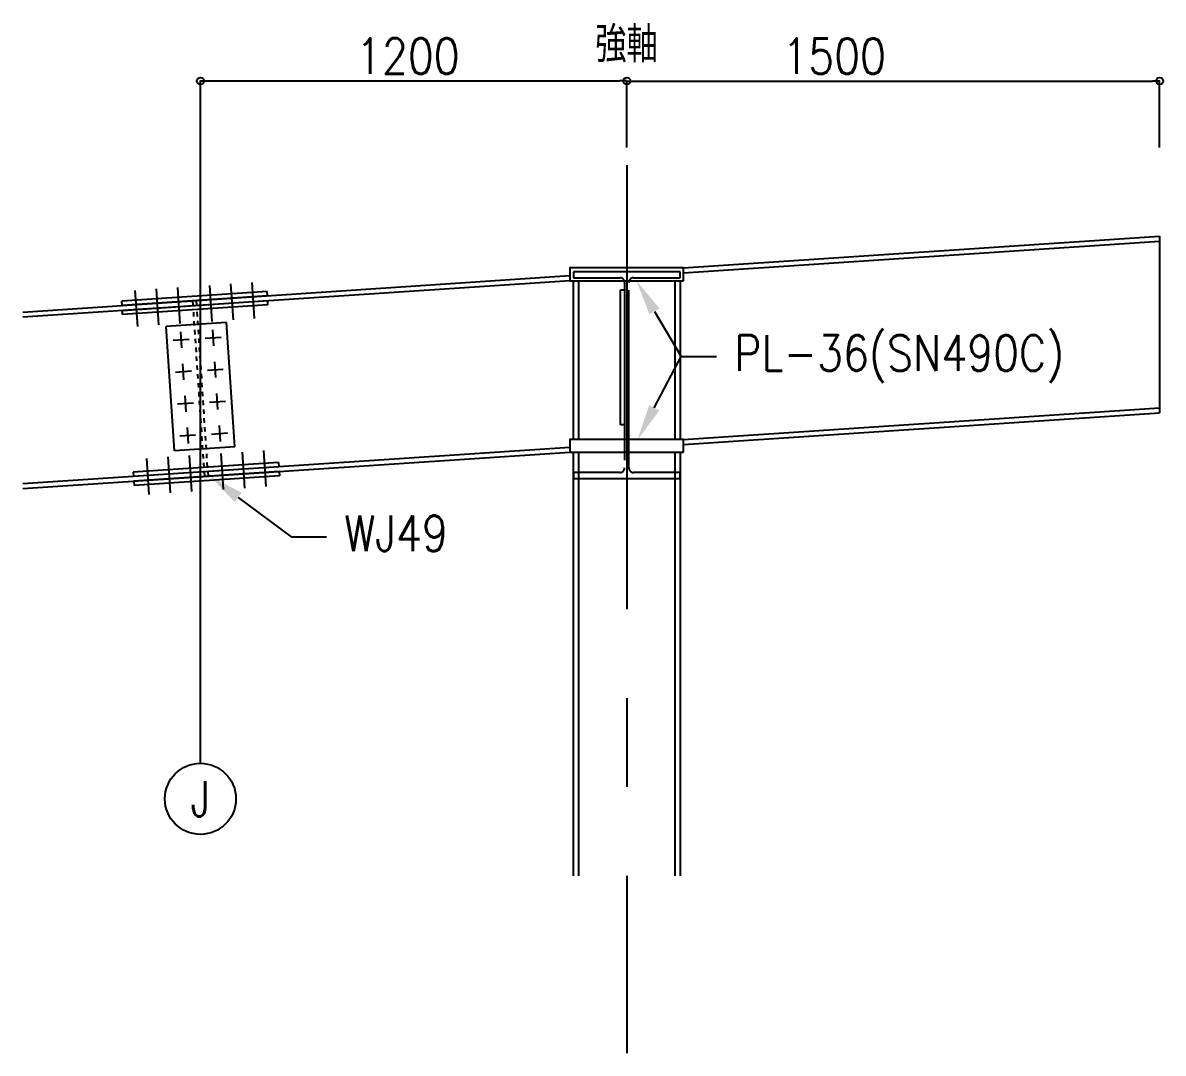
# Model space of a CAD drawing. Extents: x -668440 to 810000, y -1678500 to 210463.
# Drawn here: x -377908 to -345808, y -638014 to -609018 of the extents above; entities that cross this region are included whole.
import ezdxf
from ezdxf import colors
from ezdxf.entities.mleader import LeaderData, LeaderLine
from ezdxf.enums import TextEntityAlignment as Align
from ezdxf.math import Vec2, Vec3

# ---------------------------------------------------------------- set-up
doc = ezdxf.new("R2010")
doc.units = 0
doc.header["$MEASUREMENT"] = 0
for name, pattern in [('CENTER', [2, 1.25, -0.25, 0.25, -0.25]), ('DASHED', [0.75, 0.5, -0.25]), ('DASHED1', [2.5, 1.25, -1.25])]:
    doc.linetypes.add(name, pattern=pattern)
doc.layers.get('0').update_dxf_attribs({"color": 3, "linetype": 'CONTINUOUS'})
doc.layers.get('Defpoints').update_dxf_attribs({"color": 251, "linetype": 'CONTINUOUS'})
for name, color, linetype in [('Sプレート', 1, 'CONTINUOUS'), ('Sプレート文字', 1, 'CONTINUOUS'), ('Sボルト', 2, 'CONTINUOUS'), ('S大梁', 4, 'CONTINUOUS'), ('S柱', 4, 'CONTINUOUS'), ('寸法', 3, 'CONTINUOUS'), ('注記', 3, 'CONTINUOUS'), ('通り芯', 3, 'CENTER')]:
    doc.layers.add(name, color=color, linetype=linetype)
doc.styles.add('DRACAD', font='txt', dxfattribs={"width": 0.85, "bigfont": 'extfont2'})
doc.dimstyles.new('MYDIM', dxfattribs={"dimtxt": 120, "dimasz": 20, "dimexe": 1.25, "dimexo": 50, "dimgap": 50, "dimtad": 1, "dimdec": 4, "dimdsep": 46, "dimtxsty": 'DRACAD', "dimblk": 'ORIGIN', "dimcen": 2.5, "dimadec": 0, "dimazin": 0, "dimtfac": 1, "dimtdec": 4, "dimtmove": 0, "dimatfit": 3, "dimfxl": 1, "dimtolj": 1, "dimtzin": 0, "dimarcsym": 0})

# ---------------------------------------------------------------- blocks, each defined once
blk = doc.blocks.new('_ORIGIN')
at = {"color": 0, "linetype": 'ByBlock', "lineweight": -2}
blk.add_line((0, 0), (-1, 0), dxfattribs=at)
blk.add_circle((0, 0), 0.5, dxfattribs=at)
blk = doc.blocks.new('*D8193')
at = {"layer": 'Defpoints', "color": 0}
for p in [(363636, -373094.6), (362436, -373331.4), (363636, -373331.4)]:
    blk.add_point(p, dxfattribs=at)
at = {"layer": '寸法', "color": 0, "lineweight": -2}
for p, q in [((362436, -373281.4), (362436, -373093.4)), ((362456, -373094.6), (363616, -373094.6)), ((363636, -373281.4), (363636, -373093.4))]:
    blk.add_line(p, q, dxfattribs=at)
at = {"layer": '寸法', "color": 0, "linetype": 'ByBlock', "lineweight": -2, "xscale": 20, "yscale": 20, "zscale": 20, "rotation": 180}
blk.add_blockref('_ORIGIN', (362436, -373094.6), dxfattribs=at)
at = {"layer": '寸法', "color": 0, "linetype": 'ByBlock', "lineweight": -2, "xscale": 20, "yscale": 20, "zscale": 20}
blk.add_blockref('_ORIGIN', (363636, -373094.6), dxfattribs=at)
at = {"layer": '寸法', "color": 0, "insert": (363019.8, -373024.6), "char_height": 100, "attachment_point": 5, "style": 'DRACAD'}
blk.add_mtext('\\A1;1200', dxfattribs=at)
blk = doc.blocks.new('*D8194')
at = {"layer": 'Defpoints', "color": 0}
for p in [(365136, -373094.8), (363636, -373331.4), (365136, -373331.6)]:
    blk.add_point(p, dxfattribs=at)
at = {"layer": '寸法', "color": 0, "lineweight": -2}
for p, q in [((363636, -373281.4), (363636, -373093.6)), ((363656, -373094.8), (365116, -373094.8)), ((365136, -373281.6), (365136, -373093.6))]:
    blk.add_line(p, q, dxfattribs=at)
at = {"layer": '寸法', "color": 0, "linetype": 'ByBlock', "lineweight": -2, "xscale": 20, "yscale": 20, "zscale": 20, "rotation": 180}
blk.add_blockref('_ORIGIN', (363636, -373094.8), dxfattribs=at)
at = {"layer": '寸法', "color": 0, "linetype": 'ByBlock', "lineweight": -2, "xscale": 20, "yscale": 20, "zscale": 20}
blk.add_blockref('_ORIGIN', (365136, -373094.8), dxfattribs=at)
at = {"layer": '寸法', "color": 0, "insert": (364219.8, -373024.8), "char_height": 100, "attachment_point": 5, "style": 'DRACAD'}
blk.add_mtext('\\A1;1500', dxfattribs=at)
blk = doc.blocks.new('剛接合部C1XR')
at = {"layer": 'Sプレート', "linetype": 'Continuous'}
for p, q in [((362623.55082, -373686.87274, 545.26685), (362214.45887, -373714.14553, 545.26685)), ((362624.34905, -373698.84616, 545.26685), (362215.2571, -373726.11896, 545.26685)), ((362624.34905, -373698.84616, 545.26685), (362623.55082, -373686.87274, 545.26685)), ((362215.2571, -373726.11896, 545.26685), (362214.45887, -373714.14553, 545.26685)), ((362216.98659, -373752.06137, 545.26685), (362216.18836, -373740.08795, 545.26685)), ((362216.18837, -373740.08795, 545.26685), (362625.28031, -373712.81515, 545.26685)), ((362626.07854, -373724.78857, 545.26685), (362216.98659, -373752.06137, 545.26685)), ((362626.07854, -373724.78857, 545.26685), (362625.28031, -373712.81515, 545.26685)), ((362509.13803, -373774.67779, 545.26685), (362339.51469, -373785.98602, 545.26685)), ((362362.79635, -374135.21091, 545.26685), (362339.51469, -373785.98602, 545.26685)), ((362532.41969, -374123.90269, 545.26685), (362509.13803, -373774.67779, 545.26685)), ((362532.41969, -374123.90269, 545.26685), (362362.79635, -374135.21091, 545.26685)), ((362655.61298, -374167.80518, 545.26685), (362246.52103, -374195.07798, 545.26685)), ((362247.31926, -374207.0514, 545.26685), (362656.41121, -374179.77861, 545.26685)), ((362655.61298, -374167.80518, 545.26685), (362656.41121, -374179.7786, 545.26685)), ((362246.52103, -374195.07798, 545.26685), (362247.31926, -374207.0514, 545.26685)), ((362657.34247, -374193.74751, 545.26685), (362248.25052, -374221.02031, 545.26685)), ((362248.25052, -374221.02031, 545.26685), (362249.04875, -374232.99373, 545.26685)), ((362658.1407, -374205.72094, 545.26685), (362249.04875, -374232.99373, 545.26685)), ((362657.34247, -374193.74751, 545.26685), (362658.1407, -374205.72094, 545.26685))]:
    blk.add_line(p, q, dxfattribs=at)
at = {"layer": 'Sプレート', "elevation": 545.26685}
for points in [[(363795.96719, -373656.73828), (363795.96719, -373620.73828), (363475.96719, -373620.73828), (363475.96719, -373656.73828)], [(363795.96719, -374139.17262), (363795.96719, -374103.17262), (363475.96719, -374103.17262), (363475.96719, -374139.17262)]]:
    blk.add_lwpolyline(points, close=True, dxfattribs=at)
at = {"layer": 'Sプレート', "linetype": 'DASHED', "ltscale": 1000, "elevation": 545.26685}
blk.add_lwpolyline([(363617.96719, -373682.40495), (363629.96719, -373682.40495), (363629.96719, -374062.40495), (363617.96719, -374062.40495)], close=True, dxfattribs=at)
at = {"layer": 'Sボルト', "linetype": 'Continuous'}
for p, q in [((362379.01028, -373777.08929, 545.26685), (362372.2586, -373675.814, 545.26685)), ((362468.81098, -373771.10257, 545.26685), (362462.05929, -373669.82728, 545.26685)), ((362528.67809, -373767.11143, 545.26685), (362521.9264, -373665.83614, 545.26685)), ((362588.5452, -373763.12029, 545.26685), (362581.79351, -373661.845, 545.26685)), ((362259.27606, -373785.07157, 545.26685), (362252.52438, -373683.79628, 545.26685)), ((362319.14317, -373781.08043, 545.26685), (362312.39149, -373679.80514, 545.26685)), ((362383.58354, -373845.6869, 545.26685), (362380.59019, -373800.7866, 545.26685)), ((362473.38407, -373839.7002, 545.26685), (362470.39071, -373794.7999, 545.26685)), ((362404.53701, -373821.73999, 545.26685), (362359.63671, -373824.73334, 545.26685)), ((362449.43723, -373818.74664, 545.26685), (362494.33754, -373815.75328, 545.26685)), ((362389.57025, -373935.48757, 545.26685), (362386.5769, -373890.58726, 545.26685)), ((362479.37078, -373929.50087, 545.26685), (362476.37742, -373884.60056, 545.26685)), ((362410.52372, -373911.54065, 545.26685), (362365.62342, -373914.534, 545.26685)), ((362455.42394, -373908.5473, 545.26685), (362500.32425, -373905.55395, 545.26685)), ((362395.55697, -374025.28823, 545.26685), (362392.56361, -373980.38793, 545.26685)), ((362461.41065, -373998.34797, 545.26685), (362506.31096, -373995.35461, 545.26685)), ((362485.35749, -374019.30153, 545.26685), (362482.36414, -373974.40122, 545.26685)), ((362416.51044, -374001.34131, 545.26685), (362371.61013, -374004.33467, 545.26685)), ((362422.49715, -374091.14207, 545.26685), (362377.59685, -374094.13542, 545.26685)), ((362398.55032, -374070.1885, 545.26685), (362401.54367, -374115.08881, 545.26685)), ((362467.39737, -374088.14872, 545.26685), (362512.29768, -374085.15536, 545.26685)), ((362488.35084, -374064.2018, 545.26685), (362491.34419, -374109.10211, 545.26685)), ((362284.05437, -374156.74618, 545.26685), (362290.80606, -374258.02147, 545.26685)), ((362343.92148, -374152.75504, 545.26685), (362350.67317, -374254.03033, 545.26685)), ((362403.78859, -374148.7639, 545.26685), (362410.54027, -374250.03919, 545.26685)), ((362493.58929, -374142.77718, 545.26685), (362500.34097, -374244.05247, 545.26685)), ((362553.4564, -374138.78604, 545.26685), (362560.20808, -374240.06133, 545.26685)), ((362613.32351, -374134.7949, 545.26685), (362620.07519, -374236.07019, 545.26685))]:
    blk.add_line(p, q, dxfattribs=at)
at = {"layer": 'S大梁'}
for p, q in [((363795.96719, -373620.73828, 545.26685), (365135.96719, -373531.40495, 545.26685)), ((363795.96719, -373634.76936, 545.26685), (365135.96719, -373545.43603, 545.26685)), ((365135.96719, -373531.40495, 545.26685), (365135.96719, -374028.50595, 545.26685)), ((361935.96719, -373744.73828, 545.26685), (363475.96719, -373642.07162, 545.26685)), ((361935.96719, -373758.76936, 545.26685), (363475.96719, -373656.10269, 545.26685)), ((363795.96719, -374103.80821, 545.26685), (365135.96719, -374014.47487, 545.26685)), ((363795.96719, -374117.83928, 545.26685), (365135.96719, -374028.50595, 545.26685)), ((361935.96719, -374227.80821, 545.26685), (363475.96719, -374125.14154, 545.26685)), ((361935.96719, -374241.83928, 545.26685), (363475.96719, -374139.17262, 545.26685))]:
    blk.add_line(p, q, dxfattribs=at)
at = {"layer": 'S大梁', "linetype": 'Continuous'}
for p, q in [((362415.74541, -373726.78414, 545.26685), (362414.81414, -373712.81515, 545.26685)), ((362425.72327, -373726.11895, 545.26685), (362424.79201, -373712.14996, 545.26685)), ((362446.8763, -374193.7476, 545.26685), (362447.80756, -374207.71651, 545.26685)), ((362456.85417, -374193.08241, 545.26685), (362457.78543, -374207.05132, 545.26685))]:
    blk.add_line(p, q, dxfattribs=at)
at = {"layer": 'S大梁', "linetype": 'DASHED1', "ltscale": 10}
for p, q in [((362446.07807, -374181.77418, 545.26685), (362416.54363, -373738.75757, 545.26685)), ((362456.05594, -374181.10899, 545.26685), (362426.5215, -373738.09238, 545.26685))]:
    blk.add_line(p, q, dxfattribs=at)
at = {"layer": 'S大梁', "linetype": 'DASHED', "ltscale": 1000, "elevation": 545.26685}
blk.add_lwpolyline([(363641.96719, -373661.40495, -0.414209), (363654.96719, -373648.40495), (363785.96719, -373648.40495), (363785.96719, -373631.40495), (363485.96719, -373631.40495), (363485.96719, -373648.40495), (363616.96719, -373648.40495, -0.414209), (363629.96719, -373661.40495), (363629.96719, -374183.40495, -0.414209), (363616.96719, -374196.40495), (363485.96719, -374196.40495), (363485.96719, -374213.40495), (363785.96719, -374213.40495), (363785.96719, -374196.40495), (363654.96719, -374196.40495, -0.414209), (363641.96719, -374183.40495)], format="xyb", close=True, dxfattribs=at)
at = {"layer": 'S柱'}
for p, q in [((363485.96719, -374103.17262, 545.26685), (363485.96719, -373656.73828, 545.26685)), ((363500.96719, -374103.17262, 545.26685), (363500.96719, -373656.73828, 545.26685)), ((363770.96719, -373656.73828, 545.26685), (363770.96719, -374103.17262, 545.26685)), ((363785.96719, -373656.73828, 545.26685), (363785.96719, -374103.17262, 545.26685)), ((363485.96719, -375331.40495, 545.26685), (363485.96719, -374139.17262, 545.26685)), ((363500.96719, -375331.40495, 545.26685), (363500.96719, -374139.17262, 545.26685)), ((363770.96719, -374139.17262, 545.26685), (363770.96719, -375331.40495, 545.26685)), ((363785.96719, -374139.17262, 545.26685), (363785.96719, -375331.40495, 545.26685))]:
    blk.add_line(p, q, dxfattribs=at)
at = {"layer": '注記', "linetype": 'CENTER', "ltscale": 1800}
blk.add_line((362435.96719, -375014.73828, 545.26685), (362435.96719, -373281.40495, 545.26685), dxfattribs=at)
at = {"layer": '注記'}
blk.add_circle((362435.96719, -375114.73828, 545.26685), 100, dxfattribs=at)
at = {"layer": '通り芯', "ltscale": 1000}
blk.add_line((363635.96719, -373331.40495, 545.26685), (363635.96719, -375830.4795, 545.26685), dxfattribs=at)
at = {"layer": '注記', "style": 'DRACAD', "width": 0.8}
blk.add_text('強軸', height=100, dxfattribs=at).set_placement((363635.34219, -373071.6891, 545.26685), align=Align.BOTTOM_CENTER)
blk.add_text('J', height=100, dxfattribs=at).set_placement((362435.96719, -375114.73828, 545.26685), align=Align.MIDDLE_CENTER)
at = {"layer": '寸法'}
for base, p1, p2, picture, middle in [((363635.96719, -373094.63098, 545.26685), (362435.96719, -373331.40495, 545.26685), (363635.96719, -373331.40495, 545.26685), '*D8193', (363019.78283, -373094.63098, 545.26685)), ((365135.96719, -373094.84559, 545.26685), (363635.96719, -373331.40495, 545.26685), (365135.96719, -373331.61955, 545.26685), '*D8194', (364219.78283, -373094.84559, 545.26685))]:
    dim = blk.add_linear_dim(base=base, p1=p1, p2=p2, dimstyle='MYDIM', override={"dimtxt": 100, "dimgap": 20}, dxfattribs=at)
    dim.commit()
    dim.dimension.update_dxf_attribs({"geometry": picture, "text_midpoint": middle, "dimtype": 128})
at = {"layer": 'Sプレート文字'}
ml = blk.add_multileader_mtext('Standard', dxfattribs=at)
ml.set_content('PL-36(SN490C)', style='DRACAD')
ml.set_leader_properties()
ml.build(insert=Vec2(0, 0))
ml.multileader.update_dxf_attribs({"dogleg_length": 100, "arrow_head_size": 100})
ctx = ml.context
ctx.base_point, ctx.char_height, ctx.arrow_head_size, ctx.landing_gap_size, ctx.plane_origin = Vec3(363888.75659, -373870.35991, 545.26685), 100, 100, 50, Vec3(363593.71782, -373620.73828, 545.26685)
notes = []
notes.append((ctx, [(1, (1, 1, 0), (363788.75659, -373870.35991, 545.26685), (1, 0), 100, [(0, [(363663.27394, -373656.73828, 545.26685)], 0, []), (1, [(363666.92843, -374103.17262, 545.26685)], 0, [])])]))
ctx.mtext.insert, ctx.mtext.flow_direction = Vec3(363938.75659, -373810.35991, 545.26685), 5
at = {"layer": '注記'}
ml = blk.add_multileader_mtext('Standard', dxfattribs=at)
ml.set_content('WJ49', style='DRACAD')
ml.set_leader_properties()
ml.build(insert=Vec2(0, 0))
ml.multileader.update_dxf_attribs({"dogleg_length": 100, "arrow_head_size": 100})
ctx = ml.context
ctx.base_point, ctx.char_height, ctx.arrow_head_size, ctx.landing_gap_size, ctx.plane_origin = Vec3(362790.98995, -374377.36931, 545.26685), 100, 100, 50, Vec3(362392.68921, -374170.64765, 545.26685)
notes.append((ctx, [(0, (1, 1, 0), (362690.98995, -374377.36931, 545.26685), (1, 0), 100, [(0, [(362462.24533, -374206.64765, 545.26685)], 0, [])])]))
ctx.mtext.insert, ctx.mtext.flow_direction = Vec3(362840.98995, -374317.36931, 545.26685), 5
for ctx, leaders in notes:
    for number, flags, end, landing, length, lines in leaders:
        leader = LeaderData()
        leader.index, (leader.has_last_leader_line, leader.has_dogleg_vector, leader.attachment_direction) = number, flags
        leader.last_leader_point, leader.dogleg_vector, leader.dogleg_length = Vec3(end), Vec3(landing), length
        for number, points, colour, breaks in lines:
            line = LeaderLine()
            line.index, line.vertices, line.color, line.breaks = number, Vec3.list(points), colors.encode_raw_color(colour), breaks
            leader.lines.append(line)
        ctx.leaders.append(leader)

msp = doc.modelspace()

# ---------------------------------------------------------------- block references
at = {"xscale": 10, "yscale": 10, "zscale": 10}
msp.add_blockref('剛接合部C1XR', (-3997267.6, 3120290.9, -5452.7), dxfattribs=at)

doc.saveas('drawing.dxf')
